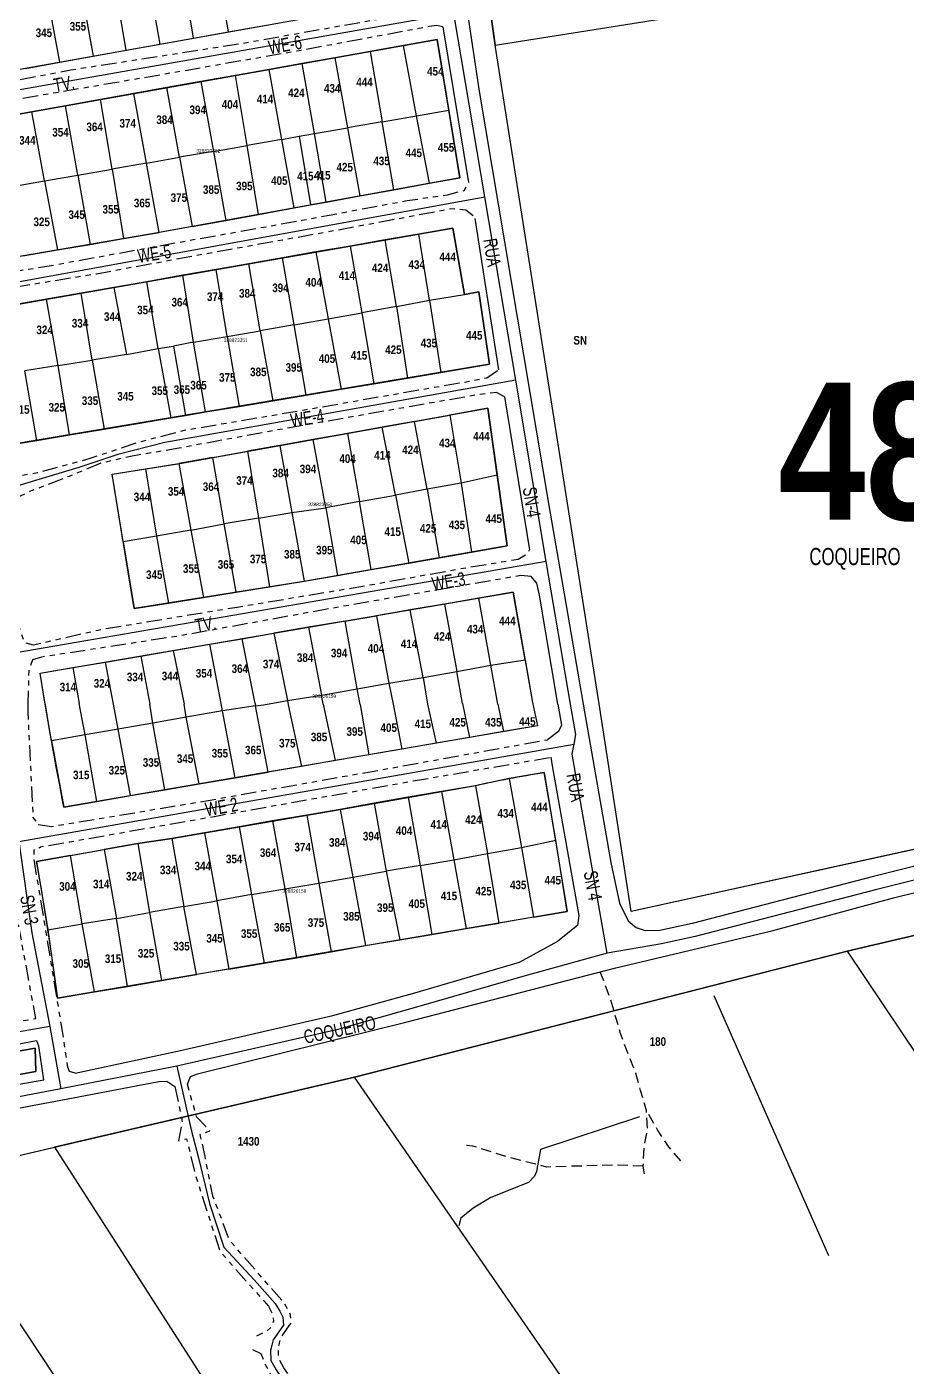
# Model space of a CAD drawing. Extents: x 205316 to 208372, y 4848714 to 4853250.
# Drawn here: x 206053.4 to 206310.3, y 4851222.2 to 4851613.5 of the extents above; entities that cross this region are included whole.
import ezdxf
from ezdxf.enums import TextEntityAlignment as Align

# ---------------------------------------------------------------- set-up
doc = ezdxf.new("R2010")
doc.units = 0
doc.header["$LTSCALE"] = 1.5
doc.header["$MEASUREMENT"] = 0
doc.linetypes.add('TRACO_15', pattern=[3, 2, -1])
doc.linetypes.add('TRACO_25', pattern=[8, 3, -1, 1, -1, 1, -1])
for name, color, linetype in [('CD-MALHA-LOTES', 40, 'CONTINUOUS'), ('CD_TXT_QUADRA', 7, 'CONTINUOUS'), ('HD-VALAS-DRENOS', 170, 'CONTINUOUS'), ('LM-TXT-LSF', 7, 'CONTINUOUS'), ('RU-QUADRAS', 6, 'CONTINUOUS'), ('SV-CAMINHO-TRILHA', 20, 'CONTINUOUS'), ('SV-EIXO-ROD-ESTR', 7, 'CONTINUOUS'), ('SV-EIXO-RUA-N-PAV', 6, 'CONTINUOUS'), ('SV-EIXO-RUA-PAV', 20, 'CONTINUOUS'), ('SV-EST-MUNIC-PAV', 20, 'CONTINUOUS'), ('SV-RUA-NAO-PAV-S-GUIA-C-GUIA', 7, 'CONTINUOUS'), ('SV-RUA-PAVIM-S-GUIA-C-GUIA', 7, 'CONTINUOUS'), ('SV-TXT-MUNIC-PAV', 20, 'CONTINUOUS'), ('SV-TXT-RUA-N-PAV-S-GUIA-C-GUIA', 7, 'CONTINUOUS'), ('SV-TXT-RUA-PAV-S-GUIA-C-GUIA', 7, 'CONTINUOUS'), ('Th_NmrPort', 7, 'CONTINUOUS')]:
    doc.layers.add(name, color=color, linetype=linetype)
doc.styles.add('ARIAL', font='arial.ttf')
doc.styles.add('ROMANS', font='arial.ttf', dxfattribs={"height": 0.2})
doc.styles.get("Standard").update_dxf_attribs({"font": 'swisscbo.ttf'})

msp = doc.modelspace()

# ---------------------------------------------------------------- linework, layer by layer
at = {"layer": 'CD-MALHA-LOTES', "linetype": 'Continuous'}
for p, q in [((206177.5, 4851696.79), (206190.06, 4851608.09)), ((206112.25, 4851611.96), (206108.72, 4851631.94)), ((206190.06, 4851608.09), (206344.47, 4851632.64)), ((206088.61, 4851628.3), (206092.22, 4851608.38)), ((206102.04, 4851610.13), (206098.69, 4851630.06)), ((206069.09, 4851624.87), (206072.71, 4851604.88)), ((206082.39, 4851606.62), (206078.98, 4851626.6)), ((206062.98, 4851603.13), (206059.26, 4851623.15)), ((206102.04, 4851610.13), (206112.25, 4851611.96)), ((206112.25, 4851611.96), (206122.2, 4851613.73)), ((206082.39, 4851606.62), (206092.22, 4851608.38)), ((206092.22, 4851608.38), (206102.04, 4851610.13)), ((206163.3, 4851608.02), (206153.54, 4851606.28)), ((206173.18, 4851609.78), (206163.3, 4851608.02)), ((206167.15, 4851587.51), (206163.3, 4851608.02)), ((206176.55, 4851589.16), (206173.18, 4851609.78)), ((206220.43, 4851415.79), (206190.06, 4851608.09)), ((206062.98, 4851603.13), (206072.71, 4851604.88)), ((206072.71, 4851604.88), (206082.39, 4851606.62)), ((206143.29, 4851604.45), (206133.77, 4851602.75)), ((206153.54, 4851606.28), (206143.29, 4851604.45)), ((206143.29, 4851604.45), (206147, 4851583.98)), ((206153.54, 4851606.28), (206157.07, 4851585.75)), ((206052.94, 4851601.33), (206062.98, 4851603.13)), ((206124.12, 4851601.03), (206114.26, 4851599.27)), ((206133.77, 4851602.75), (206124.12, 4851601.03)), ((206127.79, 4851580.61), (206124.12, 4851601.03)), ((206137.29, 4851582.28), (206133.77, 4851602.75)), ((206104.2, 4851597.47), (206094.26, 4851595.7)), ((206114.26, 4851599.27), (206104.2, 4851597.47)), ((206104.2, 4851597.47), (206107.86, 4851577.11)), ((206117.66, 4851578.83), (206114.26, 4851599.27)), ((206074.91, 4851592.25), (206064.62, 4851590.41)), ((206084.64, 4851593.99), (206074.91, 4851592.25)), ((206078.25, 4851571.92), (206074.91, 4851592.25)), ((206094.26, 4851595.7), (206084.64, 4851593.99)), ((206088.31, 4851573.68), (206084.64, 4851593.99)), ((206097.94, 4851575.37), (206094.26, 4851595.7)), ((206054.79, 4851588.66), (206044.95, 4851586.9)), ((206064.62, 4851590.41), (206054.79, 4851588.66)), ((206058.57, 4851568.47), (206054.79, 4851588.66)), ((206068.23, 4851570.16), (206064.62, 4851590.41)), ((206167.15, 4851587.51), (206176.55, 4851589.16)), ((206179.78, 4851569.4), (206176.55, 4851589.16)), ((206157.07, 4851585.75), (206147, 4851583.98)), ((206157.07, 4851585.75), (206167.15, 4851587.51)), ((206160.48, 4851565.88), (206157.07, 4851585.75)), ((206170.87, 4851567.78), (206167.15, 4851587.51)), ((206127.79, 4851580.61), (206117.66, 4851578.83)), ((206127.79, 4851580.61), (206132.87, 4851581.5)), ((206131.4, 4851560.58), (206127.79, 4851580.61)), ((206132.87, 4851581.5), (206137.29, 4851582.28)), ((206132.87, 4851581.5), (206136.21, 4851561.46)), ((206137.29, 4851582.28), (206147, 4851583.98)), ((206140.72, 4851562.28), (206137.29, 4851582.28)), ((206147, 4851583.98), (206150.61, 4851564.08)), ((206107.86, 4851577.11), (206097.94, 4851575.37)), ((206107.86, 4851577.11), (206117.66, 4851578.83)), ((206107.86, 4851577.11), (206111.49, 4851556.95)), ((206121.01, 4851558.69), (206117.66, 4851578.83)), ((206088.31, 4851573.68), (206078.25, 4851571.92)), ((206088.31, 4851573.68), (206097.94, 4851575.37)), ((206091.97, 4851553.4), (206088.31, 4851573.68)), ((206097.94, 4851575.37), (206101.61, 4851555.15)), ((206058.57, 4851568.47), (206068.23, 4851570.16)), ((206068.23, 4851570.16), (206078.25, 4851571.92)), ((206068.23, 4851570.16), (206071.83, 4851549.95)), ((206078.25, 4851571.92), (206081.59, 4851551.62)), ((206170.87, 4851567.78), (206179.78, 4851569.4)), ((206048.56, 4851566.71), (206058.57, 4851568.47)), ((206058.57, 4851568.47), (206062.34, 4851548.33)), ((206150.61, 4851564.08), (206160.48, 4851565.88)), ((206160.48, 4851565.88), (206170.87, 4851567.78)), ((206131.4, 4851560.58), (206136.21, 4851561.46)), ((206136.21, 4851561.46), (206140.72, 4851562.28)), ((206140.72, 4851562.28), (206150.61, 4851564.08)), ((206101.61, 4851555.15), (206111.49, 4851556.95)), ((206111.49, 4851556.95), (206121.01, 4851558.69)), ((206121.01, 4851558.69), (206131.4, 4851560.58)), ((206081.59, 4851551.62), (206091.97, 4851553.4)), ((206101.61, 4851555.15), (206091.97, 4851553.4)), ((206167.83, 4851552.96), (206157.96, 4851551.23)), ((206177.75, 4851554.69), (206167.83, 4851552.96)), ((206170.94, 4851533.66), (206167.83, 4851552.96)), ((206181.1, 4851535.31), (206177.75, 4851554.69)), ((206062.34, 4851548.33), (206071.83, 4851549.95)), ((206071.83, 4851549.95), (206081.59, 4851551.62)), ((206147.7, 4851549.44), (206137.77, 4851547.77)), ((206157.96, 4851551.23), (206147.7, 4851549.44)), ((206147.7, 4851549.44), (206151.12, 4851530)), ((206161.22, 4851531.79), (206157.96, 4851551.23)), ((206052.16, 4851546.59), (206062.34, 4851548.33)), ((206128.02, 4851546.01), (206118.18, 4851544.28)), ((206137.77, 4851547.77), (206128.02, 4851546.01)), ((206131.38, 4851526.51), (206128.02, 4851546.01)), ((206137.77, 4851547.77), (206141.33, 4851528.24)), ((206108.66, 4851542.58), (206098.91, 4851540.94)), ((206118.18, 4851544.28), (206108.66, 4851542.58)), ((206111.87, 4851523.06), (206108.66, 4851542.58)), ((206121.47, 4851524.74), (206118.18, 4851544.28)), ((206078.76, 4851537.41), (206069.19, 4851535.72)), ((206088.41, 4851539.06), (206078.76, 4851537.41)), ((206078.76, 4851537.41), (206082.47, 4851517.85)), ((206098.91, 4851540.94), (206088.41, 4851539.06)), ((206091.74, 4851519.53), (206088.41, 4851539.06)), ((206102.05, 4851521.37), (206098.91, 4851540.94)), ((206059.1, 4851533.98), (206049.54, 4851532.28)), ((206069.19, 4851535.72), (206059.1, 4851533.98)), ((206062.48, 4851514.59), (206059.1, 4851533.98)), ((206072.48, 4851516.12), (206069.19, 4851535.72)), ((206161.22, 4851531.79), (206170.94, 4851533.66)), ((206170.94, 4851533.66), (206181.1, 4851535.31)), ((206170.94, 4851533.66), (206174.16, 4851512.57)), ((206141.33, 4851528.24), (206151.12, 4851530)), ((206161.22, 4851531.79), (206151.12, 4851530)), ((206151.12, 4851530), (206154.64, 4851509.24)), ((206161.22, 4851531.79), (206164.46, 4851510.9)), ((206131.38, 4851526.51), (206121.47, 4851524.74)), ((206131.38, 4851526.51), (206141.33, 4851528.24)), ((206134.93, 4851505.97), (206131.38, 4851526.51)), ((206141.33, 4851528.24), (206145.07, 4851507.7)), ((206102.05, 4851521.37), (206111.87, 4851523.06)), ((206111.87, 4851523.06), (206121.47, 4851524.74)), ((206111.87, 4851523.06), (206115.39, 4851502.64)), ((206121.47, 4851524.74), (206125.17, 4851504.31)), ((206082.47, 4851517.85), (206072.48, 4851516.12)), ((206082.47, 4851517.85), (206091.74, 4851519.53)), ((206091.74, 4851519.53), (206096.15, 4851520.28)), ((206091.74, 4851519.53), (206095.36, 4851499.32)), ((206102.05, 4851521.37), (206096.15, 4851520.28)), ((206096.15, 4851520.28), (206099.66, 4851500.01)), ((206105.56, 4851501.04), (206102.05, 4851521.37)), ((206062.48, 4851514.59), (206052.82, 4851513)), ((206062.48, 4851514.59), (206072.48, 4851516.12)), ((206065.82, 4851494.38), (206062.48, 4851514.59)), ((206072.48, 4851516.12), (206075.91, 4851496.05)), ((206174.16, 4851512.57), (206188.38, 4851514.94)), ((206056.26, 4851492.74), (206052.82, 4851513)), ((206154.64, 4851509.24), (206164.46, 4851510.9)), ((206164.46, 4851510.9), (206174.16, 4851512.57)), ((206125.17, 4851504.31), (206134.93, 4851505.97)), ((206134.93, 4851505.97), (206145.07, 4851507.7)), ((206145.07, 4851507.7), (206154.64, 4851509.24)), ((206105.56, 4851501.04), (206115.39, 4851502.64)), ((206115.39, 4851502.64), (206125.17, 4851504.31)), ((206187.94, 4851502.1), (206176.79, 4851500.09)), ((206190.69, 4851482.55), (206187.94, 4851502.1)), ((206085.81, 4851497.68), (206095.36, 4851499.32)), ((206095.36, 4851499.32), (206099.66, 4851500.01)), ((206099.66, 4851500.01), (206105.56, 4851501.04)), ((206166.54, 4851498.28), (206157.06, 4851496.58)), ((206166.54, 4851498.28), (206176.79, 4851500.09)), ((206170.17, 4851478.46), (206166.54, 4851498.28)), ((206176.79, 4851500.09), (206180.1, 4851480.26)), ((206056.26, 4851492.74), (206065.82, 4851494.38)), ((206065.82, 4851494.38), (206075.91, 4851496.05)), ((206075.91, 4851496.05), (206085.81, 4851497.68)), ((206146.94, 4851494.78), (206136.99, 4851492.99)), ((206157.06, 4851496.58), (206146.94, 4851494.78)), ((206146.94, 4851494.78), (206150.43, 4851474.87)), ((206160.93, 4851476.78), (206157.06, 4851496.58)), ((206046.53, 4851491.11), (206056.26, 4851492.74)), ((206127.24, 4851491.26), (206117.73, 4851489.56)), ((206136.99, 4851492.99), (206127.24, 4851491.26)), ((206127.24, 4851491.26), (206130.7, 4851471.66)), ((206140.61, 4851473.09), (206136.99, 4851492.99)), ((206107.67, 4851487.75), (206097.78, 4851486)), ((206107.67, 4851487.75), (206117.73, 4851489.56)), ((206110.97, 4851468.33), (206107.67, 4851487.75)), ((206117.73, 4851489.56), (206120.96, 4851470.06)), ((206078.24, 4851482.89), (206087.97, 4851484.45)), ((206081.51, 4851463.07), (206078.24, 4851482.89)), ((206087.97, 4851484.45), (206097.78, 4851486)), ((206087.97, 4851484.45), (206091.25, 4851464.81)), ((206097.78, 4851486), (206101.25, 4851466.57)), ((206190.69, 4851482.55), (206180.1, 4851480.26)), ((206193.58, 4851461.93), (206190.69, 4851482.55)), ((206180.1, 4851480.26), (206170.17, 4851478.46)), ((206180.1, 4851480.26), (206183.2, 4851460.13)), ((206150.43, 4851474.87), (206140.61, 4851473.09)), ((206150.43, 4851474.87), (206160.93, 4851476.78)), ((206153.92, 4851455.01), (206150.43, 4851474.87)), ((206170.17, 4851478.46), (206160.93, 4851476.78)), ((206160.93, 4851476.78), (206164.82, 4851456.91)), ((206170.17, 4851478.46), (206173.75, 4851458.47)), ((206120.96, 4851470.06), (206130.7, 4851471.66)), ((206130.7, 4851471.66), (206140.61, 4851473.09)), ((206130.7, 4851471.66), (206134.35, 4851451.62)), ((206140.61, 4851473.09), (206144.06, 4851453.31)), ((206101.25, 4851466.57), (206110.97, 4851468.33)), ((206120.96, 4851470.06), (206110.97, 4851468.33)), ((206114.51, 4851448.4), (206110.97, 4851468.33)), ((206120.96, 4851470.06), (206124.24, 4851449.98)), ((206091.25, 4851464.81), (206081.51, 4851463.07)), ((206081.51, 4851463.07), (206084.71, 4851443.62)), ((206101.25, 4851466.57), (206091.25, 4851464.81)), ((206091.25, 4851464.81), (206094.7, 4851445.19)), ((206101.25, 4851466.57), (206104.94, 4851446.85)), ((206173.75, 4851458.47), (206183.2, 4851460.13)), ((206183.2, 4851460.13), (206193.58, 4851461.93)), ((206153.92, 4851455.01), (206164.82, 4851456.91)), ((206164.82, 4851456.91), (206173.75, 4851458.47)), ((206124.24, 4851449.98), (206134.35, 4851451.62)), ((206134.35, 4851451.62), (206144.06, 4851453.31)), ((206144.06, 4851453.31), (206153.92, 4851455.01)), ((206104.94, 4851446.85), (206114.51, 4851448.4)), ((206114.51, 4851448.4), (206124.24, 4851449.98)), ((206195.36, 4851448.38), (206185.29, 4851446.66)), ((206198.8, 4851428.64), (206195.36, 4851448.38)), ((206084.71, 4851443.62), (206094.7, 4851445.19)), ((206094.7, 4851445.19), (206104.94, 4851446.85)), ((206175.29, 4851444.95), (206165.27, 4851443.23)), ((206185.29, 4851446.66), (206175.29, 4851444.95)), ((206175.29, 4851444.95), (206178.87, 4851425.23)), ((206188.81, 4851427.13), (206185.29, 4851446.66)), ((206146.25, 4851439.98), (206135.58, 4851438.17)), ((206146.25, 4851439.98), (206155.47, 4851441.56)), ((206149.78, 4851420.24), (206146.25, 4851439.98)), ((206165.27, 4851443.23), (206155.47, 4851441.56)), ((206155.47, 4851441.56), (206159.06, 4851421.83)), ((206169.08, 4851423.55), (206165.27, 4851443.23)), ((206116.18, 4851434.84), (206125.44, 4851436.42)), ((206135.58, 4851438.17), (206125.44, 4851436.42)), ((206125.44, 4851436.42), (206129.45, 4851416.76)), ((206135.58, 4851438.17), (206139.33, 4851418.38)), ((206096.11, 4851431.41), (206106.83, 4851433.24)), ((206106.83, 4851433.24), (206116.18, 4851434.84)), ((206110.05, 4851415.95), (206106.83, 4851433.24)), ((206119.98, 4851415.94), (206116.18, 4851434.84)), ((206066.78, 4851426.4), (206076.33, 4851428.02)), ((206076.33, 4851428.02), (206086.66, 4851429.79)), ((206078.65, 4851415.76), (206076.33, 4851428.02)), ((206086.66, 4851429.79), (206096.11, 4851431.41)), ((206086.66, 4851429.79), (206089.23, 4851415.71)), ((206096.11, 4851431.41), (206099.31, 4851415.71)), ((206188.81, 4851427.13), (206198.8, 4851428.64)), ((206198.8, 4851428.64), (206200.97, 4851416.17)), ((206057.3, 4851424.77), (206066.78, 4851426.4)), ((206058.7, 4851415.77), (206057.3, 4851424.77)), ((206066.78, 4851426.4), (206068.67, 4851415.94)), ((206169.08, 4851423.55), (206178.87, 4851425.23)), ((206178.87, 4851425.23), (206188.81, 4851427.13)), ((206180.55, 4851415.97), (206178.87, 4851425.23)), ((206190.8, 4851415.7), (206188.81, 4851427.13)), ((206139.33, 4851418.38), (206149.78, 4851420.24)), ((206149.78, 4851420.24), (206159.06, 4851421.83)), ((206150.71, 4851415.67), (206149.78, 4851420.24)), ((206159.06, 4851421.83), (206169.08, 4851423.55)), ((206159.06, 4851421.83), (206160.25, 4851415.74)), ((206169.08, 4851423.55), (206170.36, 4851415.7)), ((206122.48, 4851415.57), (206129.45, 4851416.76)), ((206129.45, 4851416.76), (206139.33, 4851418.38)), ((206129.45, 4851416.76), (206129.69, 4851415.57)), ((206139.84, 4851415.7), (206139.33, 4851418.38)), ((206180.55, 4851415.97), (206182.59, 4851406.01)), ((206200.97, 4851416.17), (206202.42, 4851409.42)), ((206060.61, 4851405.04), (206058.7, 4851415.77)), ((206070.37, 4851406.75), (206068.67, 4851415.94)), ((206080, 4851408.44), (206078.65, 4851415.76)), ((206090.19, 4851410.23), (206089.23, 4851415.71)), ((206099.9, 4851411.93), (206099.31, 4851415.71)), ((206110.5, 4851413.79), (206099.9, 4851411.93)), ((206110.5, 4851413.79), (206110.05, 4851415.95)), ((206120.13, 4851415.23), (206110.5, 4851413.79)), ((206114.2, 4851394.26), (206110.5, 4851413.79)), ((206119.98, 4851415.94), (206120.13, 4851415.23)), ((206120.13, 4851415.23), (206122.48, 4851415.57)), ((206123.82, 4851395.9), (206120.13, 4851415.23)), ((206129.69, 4851415.57), (206133.55, 4851397.57)), ((206139.84, 4851415.7), (206143.37, 4851399.26)), ((206150.71, 4851415.67), (206153.2, 4851400.95)), ((206160.25, 4851415.74), (206162.83, 4851402.61)), ((206170.36, 4851415.7), (206172.82, 4851404.3)), ((206190.8, 4851415.7), (206192.52, 4851407.74)), ((206229.72, 4851355.25), (206220.43, 4851415.79)), ((206080, 4851408.44), (206070.37, 4851406.75)), ((206090.19, 4851410.23), (206080, 4851408.44)), ((206083.58, 4851389.02), (206080, 4851408.44)), ((206099.9, 4851411.93), (206090.19, 4851410.23)), ((206093.61, 4851390.74), (206090.19, 4851410.23)), ((206103.64, 4851392.45), (206099.9, 4851411.93)), ((206202.42, 4851409.42), (206192.52, 4851407.74)), ((206070.37, 4851406.75), (206060.61, 4851405.04)), ((206073.83, 4851387.36), (206070.37, 4851406.75)), ((206172.82, 4851404.3), (206162.83, 4851402.61)), ((206182.59, 4851406.01), (206172.82, 4851404.3)), ((206192.52, 4851407.74), (206182.59, 4851406.01)), ((206153.2, 4851400.95), (206143.37, 4851399.26)), ((206162.83, 4851402.61), (206153.2, 4851400.95)), ((206133.55, 4851397.57), (206123.82, 4851395.9)), ((206143.37, 4851399.26), (206133.55, 4851397.57)), ((206103.64, 4851392.45), (206114.2, 4851394.26)), ((206114.2, 4851394.26), (206123.82, 4851395.9)), ((206194.16, 4851394.04), (206184.33, 4851391.92)), ((206194.16, 4851394.04), (206197.71, 4851373.88)), ((206073.83, 4851387.36), (206083.58, 4851389.02)), ((206083.58, 4851389.02), (206093.61, 4851390.74)), ((206093.61, 4851390.74), (206103.64, 4851392.45)), ((206174.38, 4851390.23), (206164.71, 4851388.54)), ((206184.33, 4851391.92), (206174.38, 4851390.23)), ((206174.38, 4851390.23), (206178.01, 4851370.3)), ((206184.33, 4851391.92), (206187.86, 4851372.14)), ((206144.87, 4851384.94), (206135.14, 4851383.3)), ((206154.7, 4851386.79), (206144.87, 4851384.94)), ((206144.87, 4851384.94), (206148.48, 4851365.26)), ((206164.71, 4851388.54), (206154.7, 4851386.79)), ((206154.7, 4851386.79), (206158.26, 4851366.95)), ((206164.71, 4851388.54), (206168.2, 4851368.66)), ((206125.09, 4851381.63), (206115.31, 4851379.92)), ((206135.14, 4851383.3), (206125.09, 4851381.63)), ((206125.09, 4851381.63), (206128.69, 4851361.78)), ((206135.14, 4851383.3), (206138.55, 4851363.5)), ((206105.25, 4851378.17), (206095.7, 4851376.5)), ((206115.31, 4851379.92), (206105.25, 4851378.17)), ((206105.25, 4851378.17), (206108.84, 4851358.35)), ((206115.31, 4851379.92), (206118.94, 4851360.18)), ((206066.1, 4851371.55), (206075.94, 4851373.29)), ((206085.79, 4851375.03), (206075.94, 4851373.29)), ((206075.94, 4851373.29), (206079.5, 4851353.21)), ((206095.7, 4851376.5), (206085.79, 4851375.03)), ((206085.79, 4851375.03), (206089.18, 4851354.87)), ((206095.7, 4851376.5), (206099.16, 4851356.69)), ((206187.86, 4851372.14), (206197.71, 4851373.88)), ((206197.71, 4851373.88), (206207.82, 4851376.07)), ((206197.71, 4851373.88), (206201.24, 4851353.57)), ((206211.04, 4851355.21), (206207.82, 4851376.07)), ((206314.8, 4851373.88), (206229.72, 4851355.25)), ((206066.1, 4851371.55), (206056.2, 4851369.8)), ((206056.2, 4851369.8), (206059.53, 4851349.81)), ((206069.49, 4851351.63), (206066.1, 4851371.55)), ((206168.2, 4851368.66), (206178.01, 4851370.3)), ((206178.01, 4851370.3), (206187.86, 4851372.14)), ((206178.01, 4851370.3), (206181.62, 4851350.23)), ((206191.23, 4851351.84), (206187.86, 4851372.14)), ((206138.55, 4851363.5), (206148.48, 4851365.26)), ((206148.48, 4851365.26), (206158.26, 4851366.95)), ((206148.48, 4851365.26), (206152.25, 4851345.28)), ((206168.2, 4851368.66), (206158.26, 4851366.95)), ((206158.26, 4851366.95), (206162.23, 4851346.9)), ((206168.2, 4851368.66), (206171.61, 4851348.51)), ((206118.94, 4851360.18), (206128.69, 4851361.78)), ((206128.69, 4851361.78), (206138.55, 4851363.5)), ((206128.69, 4851361.78), (206132.05, 4851341.71)), ((206138.55, 4851363.5), (206142.18, 4851343.44)), ((206099.16, 4851356.69), (206108.84, 4851358.35)), ((206118.94, 4851360.18), (206108.84, 4851358.35)), ((206108.84, 4851358.35), (206112.36, 4851338.4)), ((206118.94, 4851360.18), (206122.61, 4851340.16)), ((206079.5, 4851353.21), (206089.18, 4851354.87)), ((206099.16, 4851356.69), (206089.18, 4851354.87)), ((206089.18, 4851354.87), (206092.64, 4851335.04)), ((206102.86, 4851336.78), (206099.16, 4851356.69)), ((206201.24, 4851353.57), (206191.23, 4851351.84)), ((206201.24, 4851353.57), (206211.04, 4851355.21)), ((206059.53, 4851349.81), (206069.49, 4851351.63)), ((206059.53, 4851349.81), (206062.28, 4851329.87)), ((206079.5, 4851353.21), (206069.49, 4851351.63)), ((206073.14, 4851331.72), (206069.49, 4851351.63)), ((206082.73, 4851333.35), (206079.5, 4851353.21)), ((206171.61, 4851348.51), (206181.62, 4851350.23)), ((206181.62, 4851350.23), (206191.23, 4851351.84)), ((206152.25, 4851345.28), (206162.23, 4851346.9)), ((206162.23, 4851346.9), (206171.61, 4851348.51)), ((206122.61, 4851340.16), (206132.05, 4851341.71)), ((206132.05, 4851341.71), (206142.18, 4851343.44)), ((206142.18, 4851343.44), (206152.25, 4851345.28)), ((206292.82, 4851343.6), (206455.47, 4851100.55)), ((206112.36, 4851338.4), (206102.86, 4851336.78)), ((206112.36, 4851338.4), (206122.61, 4851340.16)), ((206082.73, 4851333.35), (206092.64, 4851335.04)), ((206092.64, 4851335.04), (206102.86, 4851336.78)), ((206062.28, 4851329.87), (206073.14, 4851331.72)), ((206073.14, 4851331.72), (206082.73, 4851333.35)), ((206149.05, 4851306.83), (206061.43, 4851286.41)), ((206023.09, 4851277.49), (206061.43, 4851286.41)), ((206061.43, 4851286.41), (206444.34, 4850690.03)), ((206432.23, 4850660.85), (206023.09, 4851277.49))]:
    msp.add_line(p, q, dxfattribs=at)
at = {"layer": 'CD-MALHA-LOTES', "linetype": 'Continuous', "flags": 128}
for points in [[(206188.38, 4851514.94), (206185.29, 4851536.05), (206181.1, 4851535.31)], [(206060.61, 4851405.04), (206064.21, 4851385.71), (206073.83, 4851387.36)], [(206207.82, 4851376.07), (206204.36, 4851395.78), (206194.16, 4851394.04)], [(206368.02, 4851368.52), (206351.7, 4851364.59), (206354.16, 4851358.04), (206292.82, 4851343.6)], [(206292.82, 4851343.6), (206291.77, 4851343.36), (206149.05, 4851306.83)], [(206473.65, 4850760.62), (206476.92, 4850806.14), (206397.24, 4850940.49), (206359.85, 4851001.46), (206149.05, 4851306.83)]]:
    msp.add_lwpolyline(points, dxfattribs=at)
at = {"layer": 'CD-MALHA-LOTES'}
msp.add_lwpolyline([(206055.78, 4851315.32), (205928.38, 4851292.54), (205929.54, 4851285.49), (206056.01, 4851308.51)], close=True, dxfattribs=at)
at = {"layer": 'HD-VALAS-DRENOS', "flags": 128}
for points in [[(206253.92, 4851330.65), (206287.34, 4851254.75)], [(206232.24, 4851295.28), (206203.28, 4851285.75), (206202.41, 4851280.95), (206202.16, 4851279.33), (206201.53, 4851277.91), (206199.83, 4851276.14), (206188.77, 4851271.72), (206183.66, 4851268.64), (206180.08, 4851265.68), (206179.43, 4851263.48)]]:
    msp.add_lwpolyline(points, dxfattribs=at)
at = {"layer": 'RU-QUADRAS', "linetype": 'Continuous'}
msp.add_lwpolyline([(206399.89, 4851392.52), (206229.72, 4851355.25), (206220.43, 4851415.79), (206190.06, 4851608.06), (206177.5, 4851696.79), (206173.08, 4851696.18), (206170.49, 4851713.53), (206174.99, 4851714.37), (206174.65, 4851716.73), (206285.42, 4851737.21), (206285.07, 4851738.97), (206298.28, 4851741.59), (206298.78, 4851738.99), (206330.74, 4851745)], dxfattribs=at)
for points in [[(206016.29, 4851635.89), (206165.84, 4851662.74), (206171.91, 4851622.61), (206023.39, 4851596.02)], [(206025.25, 4851583.39), (206173.18, 4851609.78), (206179.78, 4851569.4), (206092.05, 4851553.41), (206032.47, 4851543.22)], [(206078.24, 4851482.89), (206097.98, 4851486.03), (206187.94, 4851502.1), (206193.58, 4851461.93), (206134.83, 4851451.68), (206084.71, 4851443.62)], [(205928.38, 4851292.54), (206055.78, 4851315.32), (206056.01, 4851308.51), (205929.54, 4851285.49)]]:
    msp.add_lwpolyline(points, close=True, dxfattribs=at)
for points in [[(206039.75, 4851530.57), (206177.75, 4851554.69), (206181.1, 4851535.3), (206185.29, 4851536.05), (206188.38, 4851514.94), (206046.53, 4851491.11, 0.007054)], [(206057.3, 4851424.77), (206195.36, 4851448.38), (206200.97, 4851416.17), (206202.42, 4851409.42), (206064.21, 4851385.71, -0.011031)], [(206056.2, 4851369.8), (206085.71, 4851375.04), (206095.7, 4851376.5), (206144.87, 4851384.94), (206183.82, 4851391.87, -0.018953), (206204.36, 4851395.78), (206211.04, 4851355.21), (206062.28, 4851329.87, 0.01401)]]:
    msp.add_lwpolyline(points, format="xyb", close=True, dxfattribs=at)
msp.add_lwpolyline([(205967.03, 4851102.65, 0.001262), (205867.86, 4851254.49), (206005.7, 4851284.69), (206014.78, 4851285.34), (206020.62, 4851276.91), (206149.05, 4851306.83), (206292.82, 4851343.6), (206354.16, 4851358.04), (206351.7, 4851364.59), (206368.02, 4851368.52), (206385.62, 4851327.28), (206397.73, 4851298.03), (206416.99, 4851252.86), (206422.71, 4851233.47), (206420.01, 4851232.75, -0.002101), (206484.28, 4850991.31)], format="xyb", dxfattribs=at)
at = {"layer": 'SV-CAMINHO-TRILHA', "linetype": 'TRACO_15', "flags": 128}
for points in [[(206233.62, 4851278.61), (206233.31, 4851280.9), (206233.55, 4851286.37), (206234.51, 4851291.57), (206234.25, 4851297.1), (206232.51, 4851303), (206231.17, 4851308.03), (206228.89, 4851313.56), (206226.68, 4851319.59), (206225.21, 4851324.55), (206223.63, 4851329.93), (206220.75, 4851337.6)], [(206244.26, 4851282.39), (206240.47, 4851286.9), (206237.43, 4851291.51), (206234.25, 4851297.1)], [(206233.31, 4851280.9), (206225.23, 4851281.17), (206215.94, 4851280.93), (206205.09, 4851280.59), (206193.87, 4851283.48), (206183.53, 4851286.74), (206180.98, 4851286.95)]]:
    msp.add_lwpolyline(points, dxfattribs=at)
at = {"layer": 'SV-EIXO-ROD-ESTR', "flags": 128}
msp.add_lwpolyline([(206364.06, 4851377.31), (206301.43, 4851361.63), (206248.45, 4851347.91), (206238.65, 4851345.8), (206222.72, 4851343.05), (206198.84, 4851336.45), (206167.76, 4851327.43), (206143.75, 4851320.7), (206097.11, 4851310.05), (206063.27, 4851303.44), (206030.01, 4851297.07), (206005.02, 4851292.12), (205966.63, 4851284.37), (205921.75, 4851274.77), (205888.54, 4851268.04), (205863.17, 4851262.37), (205844.71, 4851256.9), (205829.17, 4851251.19), (205805.56, 4851242.97), (205796.38, 4851240.01)], dxfattribs=at)
at = {"layer": 'SV-EIXO-RUA-N-PAV', "flags": 128}
for points in [[(206178.04, 4851617.34), (206016.4, 4851588.97)], [(205796.31, 4851495.64), (205838.09, 4851503.4), (205880.52, 4851511.28), (206024.16, 4851537.94), (206030.89, 4851535.45), (206187.05, 4851563.87)], [(206196.07, 4851510.34), (206093.67, 4851492.13), (206079.91, 4851488.62), (206068.5, 4851484.82), (206040.94, 4851476.52)], [(206204.99, 4851457.38), (206050.21, 4851430.67)], [(206050.5, 4851415.71), (206051.06, 4851375.67), (206054.87, 4851349.01), (206060.08, 4851321.62), (206063.27, 4851303.44)], [(205796.28, 4851330.99), (205908.67, 4851350.71), (206051.06, 4851375.67), (206213.1, 4851404.09)], [(206060.08, 4851321.62), (205927.41, 4851298.43), (205917.91, 4851297.12), (205907, 4851295.61), (205833.6, 4851282.2), (205796.29, 4851275.61)], [(206097.11, 4851310.05), (206101.36, 4851291.46), (206103.43, 4851283.32), (206106.67, 4851269.93), (206110.88, 4851257.21), (206119.78, 4851247.6), (206125.85, 4851240.75), (206127.21, 4851238.56), (206128.06, 4851236.76), (206128.31, 4851234.42), (206127.78, 4851233.8), (206125.26, 4851230.18), (206124.84, 4851228.59), (206124.46, 4851227.17), (206124.61, 4851224.14), (206126.13, 4851221.38), (206145.75, 4851190.71)]]:
    msp.add_lwpolyline(points, dxfattribs=at)
at = {"layer": 'SV-EIXO-RUA-PAV', "flags": 128}
for points in [[(206212.01, 4851415.7), (206204.99, 4851457.38), (206196.07, 4851510.34), (206187.05, 4851563.87), (206178.04, 4851617.34), (206172.48, 4851650.34), (206169.85, 4851670.9), (206164.19, 4851718.59), (206163.12, 4851723.31), (206151.43, 4851774.72), (206140.94, 4851774.86), (206130.19, 4851826.89)], [(206222.72, 4851343.05), (206212.54, 4851401.1), (206213.1, 4851404.09), (206213.61, 4851406.84), (206212.01, 4851415.7)]]:
    msp.add_lwpolyline(points, dxfattribs=at)
at = {"layer": 'SV-EST-MUNIC-PAV', "flags": 128}
for points in [[(206498.66, 4851404.6), (206484.11, 4851403.51), (206477.41, 4851403.03), (206469.96, 4851402.08), (206456.13, 4851400.38), (206432.2, 4851396.46), (206429.15, 4851395.72), (206422.22, 4851394.34), (206412.77, 4851392.57), (206400.31, 4851389.74), (206383.76, 4851386.14), (206363.13, 4851381.08), (206300.47, 4851365.39), (206247.55, 4851351.69), (206238.17, 4851349.68), (206233.99, 4851349.54), (206231.31, 4851350.45)], [(206100.24, 4851304.81), (206101.12, 4851307.08), (206103.22, 4851307.83), (206164.34, 4851322.95), (206225.27, 4851338.77), (206270.82, 4851349.54), (206306.33, 4851359.2), (206344.55, 4851368.67), (206346.99, 4851369.27)], [(206067.49, 4851308.03), (206098.21, 4851314.59), (206142.7, 4851324.82), (206166.59, 4851331.51), (206197.2, 4851340.4), (206208.38, 4851346.54)], [(205796.3, 4851236.11), (205806.63, 4851240.03), (205830.23, 4851248.25), (205845.69, 4851253.94), (205863.96, 4851259.34), (205889.19, 4851264.99), (205930.51, 4851273.36), (205967.27, 4851281.31), (206005.63, 4851289.06), (206030.6, 4851294.01), (206068.42, 4851301.07), (206091.92, 4851305.54), (206094.27, 4851305.68), (206096.57, 4851304.11)], [(205928.62, 4851280.12), (205965.82, 4851288.23), (206004.26, 4851295.98), (206008.1, 4851296.72), (206030.53, 4851301.16), (206058.33, 4851306.07)]]:
    msp.add_lwpolyline(points, dxfattribs=at)
at = {"layer": 'SV-RUA-NAO-PAV-S-GUIA-C-GUIA', "linetype": 'TRACO_25', "flags": 128}
for points in [[(206173.49, 4851620.82), (206172, 4851619.48), (206169.25, 4851618.85), (206159.63, 4851616.27), (206115.52, 4851608.44), (206066.2, 4851600.79), (206027.58, 4851593.47), (206024.44, 4851593.72), (206022.86, 4851595.15), (206022.64, 4851597.31), (206013.75, 4851638.61), (206014, 4851640.52), (206015.44, 4851640.91), (206023.59, 4851642.25), (206056.23, 4851647.71), (206079.36, 4851651.97), (206141.08, 4851662.42), (206162.38, 4851665.57), (206165.31, 4851665.28), (206167.81, 4851663.54)], [(206174.82, 4851613.43), (206172.91, 4851613.83), (206170.8, 4851613.51), (206132.17, 4851606.34), (206088.77, 4851598.78), (206034.36, 4851589.53), (206025.82, 4851588.27), (206024.39, 4851587.18), (206023.77, 4851584.96), (206023.77, 4851582.43), (206027.11, 4851556.6), (206029.34, 4851541.37), (206030.13, 4851539.89), (206031.42, 4851539.38), (206034.53, 4851539.71), (206059.25, 4851543.58), (206100.13, 4851551), (206133.77, 4851557.01), (206164.39, 4851562.76), (206176.18, 4851564.45), (206181.04, 4851565.71), (206182.26, 4851568.05)], [(206183.67, 4851558.29), (206181.48, 4851559.98), (206177.14, 4851560.29), (206144.34, 4851554.13), (206105.34, 4851547.11), (206073.68, 4851541.3), (206038.46, 4851535.53), (206036.71, 4851534.82), (206036.43, 4851532.24), (206042.86, 4851488.48), (206043.8, 4851485.14), (206045.68, 4851482.5), (206048.12, 4851481.88), (206056.4, 4851483.32), (206071.56, 4851487.41), (206085.6, 4851492.11), (206099.4, 4851495.71), (206133.59, 4851501.51), (206183.95, 4851510.27), (206187.68, 4851510.99), (206191, 4851513.32)], [(206192.78, 4851505.47), (206190.44, 4851506.7), (206185.52, 4851506.13), (206126.27, 4851495.74), (206097.18, 4851490.35), (206083.66, 4851488.07), (206075.05, 4851486.09), (206065.69, 4851482.23), (206054.63, 4851477.96), (206048.41, 4851475.05), (206045.92, 4851471.45), (206050.59, 4851439.7), (206050.63, 4851439.42), (206052.6, 4851433.73), (206055.17, 4851433.01), (206074.6, 4851437.47), (206105.35, 4851442.53), (206114.78, 4851444.08), (206152.37, 4851450.35), (206182.08, 4851455.66), (206196.77, 4851458.08), (206199.49, 4851459.66), (206200.1, 4851460.79)], [(206200.55, 4851453.02), (206197.53, 4851453.27), (206148.39, 4851444.78), (206148.14, 4851444.73), (206097.38, 4851435.55), (206057.69, 4851429.49)], [(206057.69, 4851429.49), (206055.06, 4851428.69), (206053.93, 4851425.69), (206053.7, 4851415.71)], [(206053.7, 4851415.71), (206053.64, 4851413.29), (206055.16, 4851382.64), (206056.72, 4851380.58)], [(206056.72, 4851380.58), (206060.61, 4851380.02), (206103.96, 4851387.23), (206162.01, 4851397.51), (206205.37, 4851405.36)], [(206067.49, 4851308.03), (206065.78, 4851308.48), (206065.36, 4851309.74), (206063.51, 4851321.95), (206055.48, 4851370.47), (206055.53, 4851373.22), (206056.58, 4851374.05), (206056.93, 4851373.83), (206057.38, 4851374.12), (206065.96, 4851375.59), (206109.12, 4851383.17), (206165.09, 4851393.14), (206206.29, 4851400.24)], [(206096.57, 4851304.11), (206098.42, 4851295.64), (206098.69, 4851293.84), (206097.65, 4851288.25), (206100, 4851288.89), (206102.65, 4851278.01), (206109.73, 4851255.99), (206122.56, 4851241.52), (206123.93, 4851239.99), (206125.12, 4851237.66), (206125.34, 4851235.64), (206124.79, 4851233.91), (206123.04, 4851232.45), (206120.38, 4851231.23)], [(206119.25, 4851227.38), (206121.7, 4851226.2), (206122.84, 4851223.22), (206124.71, 4851219.69), (206143.5, 4851189.43), (206147.68, 4851192.13), (206128.42, 4851222.02), (206126.9, 4851224.78), (206126.75, 4851227.81), (206127.13, 4851229.23), (206127.55, 4851230.82), (206130.07, 4851234.44), (206130.6, 4851235.06), (206130.35, 4851237.4), (206129.5, 4851239.2), (206128.14, 4851241.39), (206122.07, 4851248.24), (206112.42, 4851259.37), (206109.96, 4851266.11), (206107.65, 4851272.11), (206105.39, 4851283.73), (206103.97, 4851290.13), (206106.81, 4851291.19), (206102.9, 4851295.28), (206100.24, 4851304.81)]]:
    msp.add_lwpolyline(points, dxfattribs=at)
msp.add_lwpolyline([(206047.21, 4851371.89), (206010.44, 4851365.27), (205988.08, 4851361.25), (205915.83, 4851348.24), (205923.5, 4851305.61), (205925.18, 4851302.94), (205927.93, 4851302.21), (205931.89, 4851302.93), (206008.76, 4851315.95), (206023.38, 4851318.43), (206055.97, 4851323.97)], close=True, dxfattribs=at)
at = {"layer": 'SV-RUA-PAVIM-S-GUIA-C-GUIA', "flags": 128}
for points in [[(206174.34, 4851669.02), (206176.7, 4851652.5), (206185.37, 4851594.72), (206205.71, 4851473.77), (206210.2, 4851447.93), (206215.79, 4851415.7)], [(206174.82, 4851613.43), (206182.26, 4851568.05)], [(206184.16, 4851557.51), (206191, 4851513.32)], [(206192.78, 4851505.47), (206200.1, 4851460.79)], [(206208.35, 4851415.7), (206202.98, 4851447.56), (206202.76, 4851448.85), (206202.26, 4851451.02), (206200.55, 4851453.02)], [(206208.35, 4851415.7), (206209.38, 4851409.61), (206208.51, 4851407.74), (206205.37, 4851405.36)], [(206215.79, 4851415.7), (206223.81, 4851369.54), (206226.35, 4851357.61), (206228.9, 4851352.49), (206231.31, 4851350.45)], [(206206.29, 4851400.24), (206206.74, 4851397.73), (206214.44, 4851354.03), (206214.12, 4851351.08), (206208.38, 4851346.54)], [(205928.62, 4851280.12), (205926.35, 4851292.18), (205926.99, 4851294.13), (205929.16, 4851295.43), (206006.58, 4851308.15), (206008.5, 4851308.51), (206056.17, 4851317.5), (206056.81, 4851315.99), (206058.27, 4851306.06)]]:
    msp.add_lwpolyline(points, dxfattribs=at)

# ---------------------------------------------------------------- texts
at = {"layer": 'CD_TXT_QUADRA', "color": 7, "linetype": 'Continuous', "style": 'ROMANS'}
for s, p in [('328823352', (206106.34, 4851577.27)), ('328823351', (206114.34, 4851521.99)), ('328823350', (206139, 4851474.04)), ('328826159', (206140.15, 4851418.06)), ('328826158', (206131.45, 4851361.17))]:
    msp.add_text(s, height=1, dxfattribs=at).set_placement(p, align=Align.MIDDLE)
at = {"layer": 'LM-TXT-LSF'}
msp.add_text('48', height=40, dxfattribs=at).set_placement((206272.67, 4851469.56))
at = {"layer": 'LM-TXT-LSF', "style": 'ARIAL', "width": 0.7}
msp.add_text('COQUEIRO', height=5, dxfattribs=at).set_placement((206281.79, 4851456.33))
at = {"layer": 'SV-TXT-MUNIC-PAV', "style": 'ARIAL', "width": 0.7}
msp.add_text('COQUEIRO', height=4, rotation=12, dxfattribs=at).set_placement((206134.7, 4851316.54))
at = {"layer": 'SV-TXT-RUA-N-PAV-S-GUIA-C-GUIA', "style": 'ARIAL', "width": 0.7}
for s, rotation, p in [('TV.                                                     WE-6', 10, (206061.57, 4851594.36)), ('WE-5', 9, (206086.05, 4851544.52)), ('WE-4', 9, (206130.69, 4851496.51)), ('TV.                                                           WE-3', 10, (206102.88, 4851436.56)), ('WE 2', 10, (206105.84, 4851382.96)), ('SN 3', 280, (206051.38, 4851359.61))]:
    msp.add_text(s, height=4, rotation=rotation, dxfattribs=at).set_placement(p)
at = {"layer": 'SV-TXT-RUA-PAV-S-GUIA-C-GUIA', "style": 'ARIAL', "width": 0.7}
for s, rotation, p in [('RUA                                                            SN-4', 279, (206186.58, 4851551.35)), ('RUA                   SN 4', 280, (206210.85, 4851395.16))]:
    msp.add_text(s, height=4, rotation=rotation, dxfattribs=at).set_placement(p)
at = {"layer": 'Th_NmrPort', "color": 1}
for s, p in [('345', (206055.96, 4851611.72)), ('355', (206065.89, 4851613.59)), ('454', (206170.21, 4851600.48)), ('434', (206140.11, 4851595.51)), ('444', (206149.53, 4851597.34)), ('404', (206110.27, 4851590.8)), ('414', (206120.48, 4851592.37)), ('424', (206129.64, 4851594.2)), ('394', (206100.85, 4851589.23)), ('364', (206070.75, 4851584.26)), ('374', (206080.43, 4851585.31)), ('384', (206091.17, 4851586.35)), ('344', (206051.12, 4851580.34)), ('354', (206060.8, 4851582.69)), ('445', (206163.93, 4851576.68)), ('455', (206173.35, 4851578.25)), ('425', (206143.77, 4851572.49)), ('435', (206154.51, 4851574.32)), ('405', (206124.67, 4851568.57)), ('415-A', (206132.26, 4851569.88)), ('415', (206137.23, 4851570.14)), ('375', (206095.35, 4851563.6)), ('385', (206104.78, 4851565.95)), ('395', (206114.46, 4851567)), ('355', (206075.46, 4851560.2)), ('365', (206084.62, 4851562.03)), ('325', (206055.31, 4851556.54)), ('345', (206065.52, 4851558.63)), ('434', (206164.76, 4851544.06)), ('444', (206173.81, 4851546.32)), ('414', (206144.4, 4851540.83)), ('424', (206154.1, 4851543.09)), ('394', (206125.01, 4851537.27)), ('404', (206134.7, 4851538.89)), ('364', (206095.6, 4851533.08)), ('374', (206105.94, 4851534.69)), ('384', (206115.31, 4851535.66)), ('344', (206075.88, 4851528.88)), ('354', (206085.58, 4851530.81)), ('324', (206056.17, 4851525)), ('334', (206066.51, 4851526.94)), ('435', (206168.32, 4851521.13)), ('445', (206181.57, 4851523.39)), ('SN', (206212.91, 4851521.96)), ('405', (206138.58, 4851516.6)), ('415', (206147.95, 4851517.57)), ('425', (206157.97, 4851519.19)), ('385', (206118.54, 4851512.73)), ('395', (206128.89, 4851514.02)), ('365', (206101.09, 4851508.85)), ('375', (206109.49, 4851511.11)), ('345', (206079.76, 4851505.62)), ('355', (206089.78, 4851507.24)), ('365', (206096.24, 4851507.56)), ('315', (206049.38, 4851501.75)), ('325', (206059.72, 4851502.39)), ('335', (206069.42, 4851504.33)), ('444', (206183.67, 4851493.97)), ('424', (206162.94, 4851489.98)), ('434', (206173.7, 4851491.98)), ('404', (206144.59, 4851487.39)), ('414', (206154.76, 4851488.39)), ('384', (206125.05, 4851483.21)), ('394', (206133.03, 4851484.41)), ('354', (206094.55, 4851477.83)), ('364', (206104.72, 4851479.23)), ('374', (206114.49, 4851481.02)), ('344', (206084.58, 4851476.24)), ('445', (206187.26, 4851469.86)), ('415', (206157.75, 4851466.08)), ('425', (206168.12, 4851467.07)), ('435', (206176.5, 4851468.07)), ('405', (206147.78, 4851463.69)), ('375', (206118.47, 4851458.11)), ('385', (206128.44, 4851459.5)), ('395', (206137.81, 4851460.7)), ('355', (206098.94, 4851455.32)), ('365', (206109.1, 4851456.51)), ('345', (206088.17, 4851453.53)), ('444', (206191.24, 4851440.04)), ('424', (206172.19, 4851435.49)), ('434', (206181.85, 4851437.63)), ('394', (206142.13, 4851430.66)), ('404', (206152.87, 4851432)), ('414', (206162.53, 4851433.34)), ('374', (206122.28, 4851427.44)), ('384', (206132.2, 4851429.32)), ('334', (206082.56, 4851423.69)), ('344', (206092.76, 4851423.96)), ('354', (206102.69, 4851424.76)), ('364', (206113.15, 4851426.1)), ('314', (206062.97, 4851420.74)), ('324', (206072.9, 4851421.81)), ('395', (206146.67, 4851407.74)), ('405', (206156.61, 4851408.87)), ('415', (206166.56, 4851410)), ('425', (206176.73, 4851410.45)), ('435', (206187.13, 4851410.45)), ('445', (206197.08, 4851410.68)), ('375', (206127, 4851404.35)), ('385', (206136.27, 4851406.16)), ('345', (206097.16, 4851399.83)), ('355', (206107.33, 4851401.42)), ('365', (206117.05, 4851402.32)), ('325', (206077.26, 4851396.45)), ('335', (206087.21, 4851398.71)), ('315', (206066.86, 4851395.09)), ('434', (206190.73, 4851383.86)), ('444', (206200.6, 4851385.69)), ('414', (206171.21, 4851380.64)), ('424', (206181.31, 4851382.02)), ('394', (206151.46, 4851377.2)), ('404', (206161.1, 4851378.81)), ('364', (206121.38, 4851372.38)), ('374', (206131.48, 4851373.99)), ('384', (206141.58, 4851375.37)), ('344', (206102.32, 4851368.48)), ('354', (206111.5, 4851370.55)), ('324', (206082.34, 4851365.5)), ('334', (206092.21, 4851367.34)), ('445', (206204.5, 4851364.35)), ('304', (206062.82, 4851362.52)), ('314', (206072.69, 4851363.21)), ('425', (206184.3, 4851361.14)), ('435', (206194.4, 4851362.98)), ('395', (206155.59, 4851356.32)), ('405', (206164.78, 4851357.47)), ('415', (206174.19, 4851359.77)), ('385', (206145.72, 4851353.8)), ('355', (206115.86, 4851348.75)), ('365', (206125.51, 4851350.59)), ('375', (206135.38, 4851351.97)), ('335', (206096.12, 4851345.08)), ('345', (206105.76, 4851347.38)), ('315', (206076.14, 4851341.41)), ('325', (206085.78, 4851343.02)), ('305', (206066.72, 4851340.03)), ('180', (206235.16, 4851317.24)), ('1430', (206114.91, 4851288.12))]:
    msp.add_text(s, height=2.5, dxfattribs=at).set_placement(p, align=Align.MIDDLE_LEFT)

doc.saveas('drawing.dxf')
